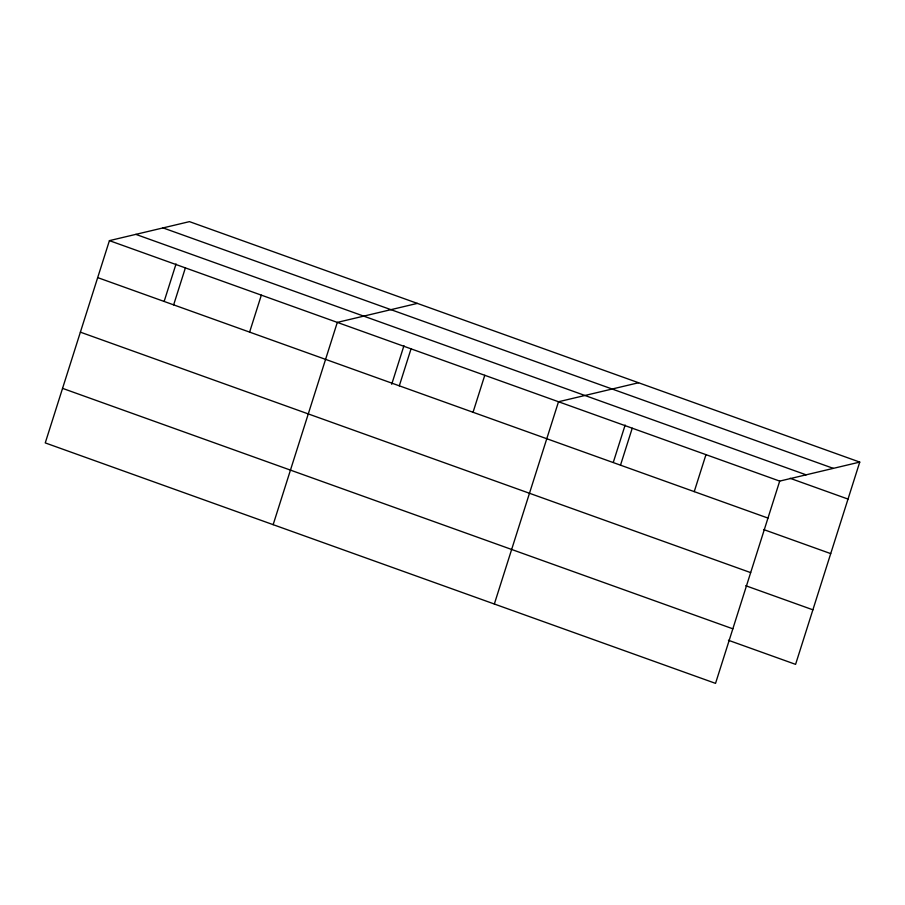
<?xml version="1.0" encoding="UTF-8"?>
<svg xmlns="http://www.w3.org/2000/svg" width="905" height="905" viewBox="0 0 905 905"><rect width="100%" height="100%" fill="white"/><g stroke="black" fill="none" stroke-linecap="round" stroke-linejoin="round"><path stroke-width="1.36" d="M859.75 462.093L189.462 221.635L109.415 240.64L45.25 442.907L715.538 683.366L779.703 481.098L859.75 462.093L795.586 664.361L728.434 640.276M164.224 301.184L176.045 263.932M173.647 304.861L185.378 267.891M249.61 332.112L261.341 295.143M273.152 524.662L337.305 322.395L417.363 303.39M391.707 384.274L403.947 345.687M399.309 385.824L411.04 348.844M473.044 412.273L484.775 375.292M494.345 604.008L558.509 401.752L638.557 382.747M613.318 462.297L625.14 425.045M620.502 465.17L632.233 428.201M694.237 491.63L705.968 454.649M163.047 227.902L833.335 468.371M135.829 234.372L806.117 474.831M790.088 478.293L848.019 499.074M109.415 240.64L779.703 481.098M97.683 277.609L767.972 518.079M763.571 529.527L830.722 553.622M80.375 332.158L750.664 572.616M745.743 585.727L812.894 609.812M62.558 388.358L732.846 628.817"/></g></svg>
